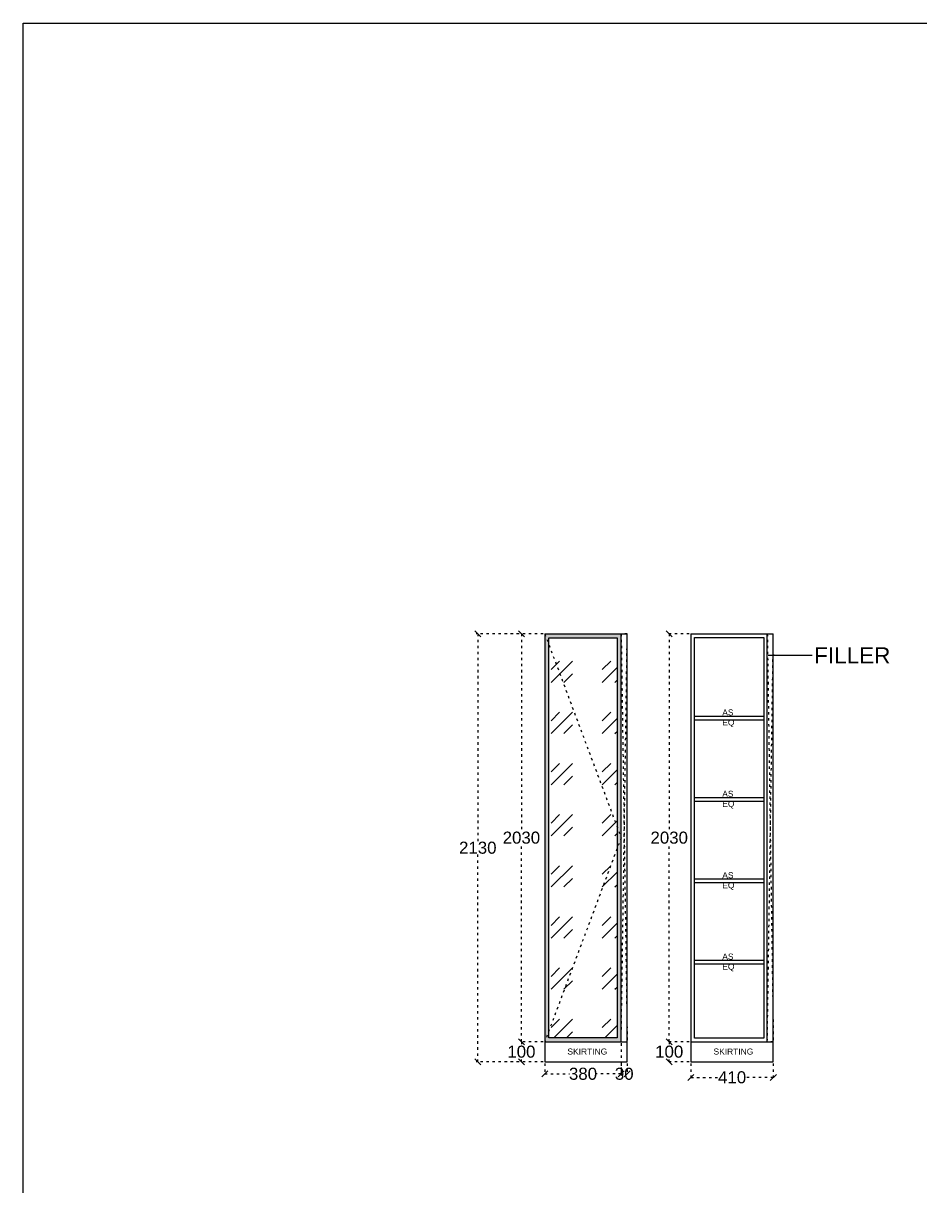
# Model space of a CAD drawing. Header units: millimetres. Extents: x 221542 to 643377, y 20779 to 241923.
# Drawn here: x 268734 to 273194, y 123502 to 129286 of the extents above; entities that cross this region are included whole.
import ezdxf

# ---------------------------------------------------------------- set-up
doc = ezdxf.new("R2010")
doc.units = ezdxf.units.MM
doc.header["$MEASUREMENT"] = 0
doc.linetypes.add('ACAD_ISO03W100', pattern=[30, 12, -18])
doc.layers.add('Walls', color=253, linetype='Continuous')
doc.layers.add('Words', color=7, linetype='Continuous')
doc.styles.get("Standard").update_dxf_attribs({"font": 'arial.ttf'})
doc.dimstyles.get("Standard").update_dxf_attribs({"dimtxt": 60, "dimasz": 30, "dimexe": 7.75, "dimexo": 8.13, "dimgap": 0.63, "dimtad": 0, "dimtih": 1, "dimtoh": 1, "dimdec": 0, "dimzin": 0, "dimtxsty": 'Standard', "dimblk": 'OBLIQUE', "dimcen": 2.25, "dimclrd": 1, "dimclre": 1, "dimclrt": 1, "dimadec": 0, "dimazin": 0, "dimtfac": 1, "dimtdec": 0, "dimtofl": 0, "dimtmove": 0, "dimatfit": 3, "dimfxl": 1, "dimtolj": 1, "dimtzin": 0, "dimlwd": 30, "dimarcsym": 0})

# ---------------------------------------------------------------- blocks, each defined once
blk = doc.blocks.new('_Oblique')
at = {"color": 0, "linetype": 'ByBlock', "lineweight": -2}
blk.add_line((-0.5, -0.5), (0.5, 0.5), dxfattribs=at)
blk = doc.blocks.new('*D477')
at = {"layer": 'Defpoints', "color": 0, "linetype": 'ACAD_ISO03W100', "transparency": 16777216}
for p in [(271328.5, 126248.5), (271212, 124218.5), (271328.5, 124218.5)]:
    blk.add_point(p, dxfattribs=at)
at = {"layer": 'Walls', "color": 1, "linetype": 'ACAD_ISO03W100', "lineweight": -2, "transparency": 16777216}
for p, q in [((271320.4, 126248.5), (271204.3, 126248.5)), ((271320.4, 124218.5), (271204.3, 124218.5))]:
    blk.add_line(p, q, dxfattribs=at)
at = {"layer": 'Walls', "color": 1, "linetype": 'ACAD_ISO03W100', "lineweight": 30, "transparency": 16777216}
for p, q in [((271212, 126248.5), (271212, 125264.8)), ((271212, 124218.5), (271212, 125202.2))]:
    blk.add_line(p, q, dxfattribs=at)
at = {"layer": 'Walls', "color": 1, "linetype": 'ACAD_ISO03W100', "lineweight": 30, "transparency": 16777216, "xscale": 30, "yscale": 30, "zscale": 30}
for p, rotation in [((271212, 126248.5), 90), ((271212, 124218.5), 270)]:
    blk.add_blockref('_Oblique', p, dxfattribs=dict(at, rotation=rotation))
at = {"layer": 'Walls', "color": 1, "linetype": 'ACAD_ISO03W100', "transparency": 16777216, "insert": (271212, 125233.5), "char_height": 60, "attachment_point": 5}
blk.add_mtext('\\A1;2030', dxfattribs=at)
blk = doc.blocks.new('*D478')
at = {"layer": 'Defpoints', "color": 0, "linetype": 'ACAD_ISO03W100', "transparency": 16777216}
for p in [(271708.5, 124218.5), (271328.5, 124118.5), (271708.5, 124058.5)]:
    blk.add_point(p, dxfattribs=at)
at = {"layer": 'Walls', "color": 1, "linetype": 'ACAD_ISO03W100', "lineweight": -2, "transparency": 16777216}
for p, q in [((271708.5, 124210.37), (271708.5, 124050.75)), ((271328.5, 124110.37), (271328.5, 124050.75))]:
    blk.add_line(p, q, dxfattribs=at)
at = {"layer": 'Walls', "color": 1, "linetype": 'ACAD_ISO03W100', "lineweight": 30, "transparency": 16777216}
for p, q in [((271328.5, 124058.5), (271451.710382, 124058.5)), ((271708.5, 124058.5), (271585.289618, 124058.5))]:
    blk.add_line(p, q, dxfattribs=at)
at = {"layer": 'Walls', "color": 1, "linetype": 'ACAD_ISO03W100', "lineweight": 30, "transparency": 16777216, "xscale": 30, "yscale": 30, "zscale": 30, "rotation": 180}
blk.add_blockref('_Oblique', (271328.5, 124058.5), dxfattribs=at)
at = {"layer": 'Walls', "color": 1, "linetype": 'ACAD_ISO03W100', "lineweight": 30, "transparency": 16777216, "xscale": 30, "yscale": 30, "zscale": 30}
blk.add_blockref('_Oblique', (271708.5, 124058.5), dxfattribs=at)
at = {"layer": 'Walls', "color": 1, "linetype": 'ACAD_ISO03W100', "transparency": 16777216, "insert": (271518.5, 124058.5), "char_height": 60, "attachment_point": 5}
blk.add_mtext('\\A1;380', dxfattribs=at)
blk = doc.blocks.new('*D479')
at = {"layer": 'Defpoints', "color": 0, "linetype": 'ACAD_ISO03W100', "transparency": 16777216}
for p in [(271328.5, 124218.5), (271212, 124118.5), (271328.5, 124118.5)]:
    blk.add_point(p, dxfattribs=at)
at = {"layer": 'Walls', "color": 1, "linetype": 'ACAD_ISO03W100', "lineweight": -2, "transparency": 16777216}
for p, q in [((271320.4, 124218.5), (271204.3, 124218.5)), ((271320.4, 124118.5), (271204.3, 124118.5))]:
    blk.add_line(p, q, dxfattribs=at)
at = {"layer": 'Walls', "color": 1, "linetype": 'ACAD_ISO03W100', "lineweight": 30, "transparency": 16777216}
for p, q in [((271212, 124218.5), (271212, 124199.8)), ((271212, 124118.5), (271212, 124137.2))]:
    blk.add_line(p, q, dxfattribs=at)
at = {"layer": 'Walls', "color": 1, "linetype": 'ACAD_ISO03W100', "lineweight": 30, "transparency": 16777216, "xscale": 30, "yscale": 30, "zscale": 30}
for p, rotation in [((271212, 124218.5), 90), ((271212, 124118.5), 270)]:
    blk.add_blockref('_Oblique', p, dxfattribs=dict(at, rotation=rotation))
at = {"layer": 'Walls', "color": 1, "linetype": 'ACAD_ISO03W100', "transparency": 16777216, "insert": (271212, 124168.5), "char_height": 60, "attachment_point": 5}
blk.add_mtext('\\A1;100', dxfattribs=at)
blk = doc.blocks.new('*D480')
at = {"layer": 'Defpoints', "color": 0, "linetype": 'ACAD_ISO03W100', "transparency": 16777216}
for p in [(270995, 126248.5), (271328.5, 126248.5), (271328.5, 124118.5)]:
    blk.add_point(p, dxfattribs=at)
at = {"layer": 'Walls', "color": 1, "linetype": 'ACAD_ISO03W100', "lineweight": -2, "transparency": 16777216}
for p, q in [((271320.4, 126248.5), (270987.3, 126248.5)), ((271320.4, 124118.5), (270987.3, 124118.5))]:
    blk.add_line(p, q, dxfattribs=at)
at = {"layer": 'Walls', "color": 1, "linetype": 'ACAD_ISO03W100', "lineweight": 30, "transparency": 16777216}
for p, q in [((270995, 126248.5), (270995, 125214.8)), ((270995, 124118.5), (270995, 125152.2))]:
    blk.add_line(p, q, dxfattribs=at)
at = {"layer": 'Walls', "color": 1, "linetype": 'ACAD_ISO03W100', "lineweight": 30, "transparency": 16777216, "xscale": 30, "yscale": 30, "zscale": 30}
for p, rotation in [((270995, 126248.5), 90), ((270995, 124118.5), 270)]:
    blk.add_blockref('_Oblique', p, dxfattribs=dict(at, rotation=rotation))
at = {"layer": 'Walls', "color": 1, "linetype": 'ACAD_ISO03W100', "transparency": 16777216, "insert": (270995, 125183.5), "char_height": 60, "attachment_point": 5}
blk.add_mtext('\\A1;2130', dxfattribs=at)
blk = doc.blocks.new('*D481')
at = {"layer": 'Defpoints', "color": 0, "linetype": 'ACAD_ISO03W100', "transparency": 16777216}
for p in [(272055.5, 126248.5), (271947.5, 124218.5), (272055.5, 124218.5)]:
    blk.add_point(p, dxfattribs=at)
at = {"layer": 'Walls', "color": 1, "linetype": 'ACAD_ISO03W100', "lineweight": -2, "transparency": 16777216}
for p, q in [((272047.4, 126248.5), (271939.8, 126248.5)), ((272047.4, 124218.5), (271939.8, 124218.5))]:
    blk.add_line(p, q, dxfattribs=at)
at = {"layer": 'Walls', "color": 1, "linetype": 'ACAD_ISO03W100', "lineweight": 30, "transparency": 16777216}
for p, q in [((271947.5, 126248.5), (271947.5, 125264.8)), ((271947.5, 124218.5), (271947.5, 125202.2))]:
    blk.add_line(p, q, dxfattribs=at)
at = {"layer": 'Walls', "color": 1, "linetype": 'ACAD_ISO03W100', "lineweight": 30, "transparency": 16777216, "xscale": 30, "yscale": 30, "zscale": 30}
for p, rotation in [((271947.5, 126248.5), 90), ((271947.5, 124218.5), 270)]:
    blk.add_blockref('_Oblique', p, dxfattribs=dict(at, rotation=rotation))
at = {"layer": 'Walls', "color": 1, "linetype": 'ACAD_ISO03W100', "transparency": 16777216, "insert": (271947.5, 125233.5), "char_height": 60, "attachment_point": 5}
blk.add_mtext('\\A1;2030', dxfattribs=at)
blk = doc.blocks.new('*D482')
at = {"layer": 'Defpoints', "color": 0, "linetype": 'ACAD_ISO03W100', "transparency": 16777216}
for p in [(272055.5, 124218.5), (271947.5, 124118.5), (272055.5, 124118.5)]:
    blk.add_point(p, dxfattribs=at)
at = {"layer": 'Walls', "color": 1, "linetype": 'ACAD_ISO03W100', "lineweight": -2, "transparency": 16777216}
for p, q in [((272047.4, 124218.5), (271939.8, 124218.5)), ((272047.4, 124118.5), (271939.8, 124118.5))]:
    blk.add_line(p, q, dxfattribs=at)
at = {"layer": 'Walls', "color": 1, "linetype": 'ACAD_ISO03W100', "lineweight": 30, "transparency": 16777216}
for p, q in [((271947.5, 124218.5), (271947.5, 124199.8)), ((271947.5, 124118.5), (271947.5, 124137.2))]:
    blk.add_line(p, q, dxfattribs=at)
at = {"layer": 'Walls', "color": 1, "linetype": 'ACAD_ISO03W100', "lineweight": 30, "transparency": 16777216, "xscale": 30, "yscale": 30, "zscale": 30}
for p, rotation in [((271947.5, 124218.5), 90), ((271947.5, 124118.5), 270)]:
    blk.add_blockref('_Oblique', p, dxfattribs=dict(at, rotation=rotation))
at = {"layer": 'Walls', "color": 1, "linetype": 'ACAD_ISO03W100', "transparency": 16777216, "insert": (271947.5, 124168.5), "char_height": 60, "attachment_point": 5}
blk.add_mtext('\\A1;100', dxfattribs=at)
blk = doc.blocks.new('*D483')
at = {"layer": 'Defpoints', "color": 0, "linetype": 'ACAD_ISO03W100', "transparency": 16777216}
for p in [(272055.5, 124118.5), (272465.5, 124118.5), (272465.5, 124041)]:
    blk.add_point(p, dxfattribs=at)
at = {"layer": 'Walls', "color": 1, "linetype": 'ACAD_ISO03W100', "lineweight": -2, "transparency": 16777216}
for p, q in [((272055.5, 124110.4), (272055.5, 124033.2)), ((272465.5, 124110.4), (272465.5, 124033.2))]:
    blk.add_line(p, q, dxfattribs=at)
at = {"layer": 'Walls', "color": 1, "linetype": 'ACAD_ISO03W100', "lineweight": 30, "transparency": 16777216}
for p, q in [((272055.5, 124041), (272192.5, 124041)), ((272465.5, 124041), (272328.5, 124041))]:
    blk.add_line(p, q, dxfattribs=at)
at = {"layer": 'Walls', "color": 1, "linetype": 'ACAD_ISO03W100', "lineweight": 30, "transparency": 16777216, "xscale": 30, "yscale": 30, "zscale": 30, "rotation": 180}
blk.add_blockref('_Oblique', (272055.5, 124041), dxfattribs=at)
at = {"layer": 'Walls', "color": 1, "linetype": 'ACAD_ISO03W100', "lineweight": 30, "transparency": 16777216, "xscale": 30, "yscale": 30, "zscale": 30}
blk.add_blockref('_Oblique', (272465.5, 124041), dxfattribs=at)
at = {"layer": 'Walls', "color": 1, "linetype": 'ACAD_ISO03W100', "transparency": 16777216, "insert": (272260.5, 124041), "char_height": 60, "attachment_point": 5}
blk.add_mtext('\\A1;410', dxfattribs=at)
blk = doc.blocks.new('*D484')
at = {"layer": 'Defpoints', "color": 0, "linetype": 'ACAD_ISO03W100', "transparency": 16777216}
for p in [(271708.5, 124118.5), (271738.5, 124118.5), (271738.5, 124058.5)]:
    blk.add_point(p, dxfattribs=at)
at = {"layer": 'Walls', "color": 1, "linetype": 'ACAD_ISO03W100', "lineweight": -2, "transparency": 16777216}
for p, q in [((271708.5, 124110.37), (271708.5, 124050.75)), ((271738.5, 124110.37), (271738.5, 124050.75))]:
    blk.add_line(p, q, dxfattribs=at)
at = {"layer": 'Walls', "color": 1, "linetype": 'ACAD_ISO03W100', "lineweight": 30, "transparency": 16777216}
blk.add_line((271708.5, 124058.5), (271738.5, 124058.5), dxfattribs=at)
at = {"layer": 'Walls', "color": 1, "linetype": 'ACAD_ISO03W100', "lineweight": 30, "transparency": 16777216, "xscale": 30, "yscale": 30, "zscale": 30, "rotation": 180}
blk.add_blockref('_Oblique', (271708.5, 124058.5), dxfattribs=at)
at = {"layer": 'Walls', "color": 1, "linetype": 'ACAD_ISO03W100', "lineweight": 30, "transparency": 16777216, "xscale": 30, "yscale": 30, "zscale": 30}
blk.add_blockref('_Oblique', (271738.5, 124058.5), dxfattribs=at)
at = {"layer": 'Walls', "color": 1, "linetype": 'ACAD_ISO03W100', "transparency": 16777216, "insert": (271723.5, 124058.5), "char_height": 60, "attachment_point": 5}
blk.add_mtext('\\A1;30', dxfattribs=at)

msp = doc.modelspace()

# ---------------------------------------------------------------- hatches: boundary and pattern name
at = {"layer": 'Walls', "true_color": 0x000000}
h = msp.add_hatch(color=18, dxfattribs=at)
h.dxf.hatch_style = 1
h.paths.add_polyline_path([(271708.5, 126248.5), (271328.5, 126248.5), (271328.5, 124218.5), (271708.5, 124218.5)])
h.paths.add_polyline_path([(271348.5, 126228.5), (271688.5, 126228.5), (271688.5, 124238.5), (271348.5, 124238.5)], flags=16)
at = {"layer": 'Walls', "true_color": 0xadddf7}
h = msp.add_hatch(dxfattribs=at)
h.set_pattern_fill('GOST_GLASS', color=141, scale=30)
h.set_pattern_definition([(45, (0, 0), (254.55844, 0), [150, -210]), (45, (63.64, 0), (254.55844, 0), [60, -300]), (45, (0, 63.64), (254.55844, 0), [60, -300])])
h.paths.add_polyline_path([(271688.5, 126228.5), (271348.5, 126228.5), (271348.5, 124238.5), (271688.5, 124238.5)])

# ---------------------------------------------------------------- linework, layer by layer
at = {"layer": 'Walls', "color": 18, "true_color": 0x000000}
for p, q in [((271328.5, 126248.5), (271328.5, 124118.5)), ((271328.5, 126248.5), (271738.5, 126248.5)), ((271708.5, 124218.5), (271708.5, 126248.5)), ((271738.5, 124118.5), (271738.5, 126248.5)), ((272055.5, 126248.5), (272055.5, 124118.5)), ((272055.5, 126248.5), (272465.5, 126248.5)), ((272435.5, 124218.5), (272435.5, 126248.5)), ((272465.5, 124118.5), (272465.5, 126248.5)), ((272073.5, 125838.5), (272417.5, 125838.5)), ((272073.5, 125820.5), (272417.5, 125820.5)), ((272073.5, 125433.5), (272417.5, 125433.5)), ((272073.5, 125415.5), (272417.5, 125415.5)), ((272073.5, 125028.5), (272417.5, 125028.5)), ((272073.5, 125010.5), (272417.5, 125010.5)), ((272073.5, 124623.5), (272417.5, 124623.5)), ((272073.5, 124605.5), (272417.5, 124605.5)), ((271328.5, 124218.5), (271738.5, 124218.5)), ((272055.5, 124218.5), (272465.5, 124218.5)), ((271328.5, 124118.5), (271738.5, 124118.5)), ((272055.5, 124118.5), (272465.5, 124118.5))]:
    msp.add_line(p, q, dxfattribs=at)
for points in [[(268733.5, 129286.5), (303961.5, 129286.5), (303961.5, 107722.5), (268733.5, 107722.5)], [(271348.5, 126228.5), (271688.5, 126228.5), (271688.5, 124238.5), (271348.5, 124238.5)], [(272073.5, 126230.5), (272417.5, 126230.5), (272417.5, 124236.5), (272073.5, 124236.5)]]:
    msp.add_lwpolyline(points, close=True, dxfattribs=at)
at = {"layer": 'Walls', "color": 252, "linetype": 'ACAD_ISO03W100', "true_color": 0x939598}
msp.add_lwpolyline([(271328.5, 126248.5), (271708.5, 125233.5), (271328.5, 124218.5)], dxfattribs=at)
at = {"layer": 'Walls', "color": 240, "linetype": 'ACAD_ISO03W100', "true_color": 0xed1f24}
for points in [[(271708.5, 124218.5), (271738.5, 126248.5), (271708.5, 126248.5), (271738.5, 124218.5)], [(272435.5, 126248.5), (272465.5, 124218.5), (272435.5, 124218.5), (272465.5, 126248.5)]]:
    msp.add_lwpolyline(points, dxfattribs=at)

# ---------------------------------------------------------------- texts
at = {"color": 18, "true_color": 0x000000, "char_height": 30, "attachment_point": 1}
for insert in [(271441, 124184.5), (272168, 124184.5)]:
    msp.add_mtext_dynamic_manual_height_columns('SKIRTING', width=2764.543, gutter_width=1, heights=[238.1], dxfattribs=dict(at, insert=insert))
at = {"layer": 'Words', "color": 0, "attachment_point": 1}
for s, width, heights, insert, char_height in [('FILLER', 958.319, [440.1], (272669, 126181), 80), ('AS\\PEQ', 1178.022, [0], (272211.5, 125872), 30), ('AS\\PEQ', 1178.022, [0], (272211.5, 125467), 30), ('AS\\PEQ', 1178.022, [0], (272211.5, 125062), 30), ('AS\\PEQ', 1178.022, [0], (272211.5, 124657), 30)]:
    msp.add_mtext_dynamic_manual_height_columns(s, width=width, gutter_width=866.4, heights=heights, dxfattribs=dict(at, insert=insert, char_height=char_height))

# ---------------------------------------------------------------- dimensions: what is measured, and where the dimension line sits
at = {"layer": 'Walls', "color": 18, "linetype": 'ACAD_ISO03W100', "true_color": 0x000000}
for base, p1, p2, picture, middle in [((270995, 126248.5), (271328.5, 124118.5), (271328.5, 126248.5), '*D480', (270995, 125183.5)), ((271212, 124218.5), (271328.5, 126248.5), (271328.5, 124218.5), '*D477', (271212, 125233.5)), ((271947.5, 124218.5), (272055.5, 126248.5), (272055.5, 124218.5), '*D481', (271947.5, 125233.5))]:
    dim = msp.add_linear_dim(base=base, p1=p1, p2=p2, angle=90, dimstyle='Standard', dxfattribs=at)
    dim.commit()
    dim.dimension.update_dxf_attribs({"geometry": picture, "text_midpoint": middle, "dimtype": 160})
for base, p1, p2, picture, middle in [((271212, 124118.5), (271328.5, 124218.5), (271328.5, 124118.5), '*D479', (271212, 124168.5)), ((271947.5, 124118.5), (272055.5, 124218.5), (272055.5, 124118.5), '*D482', (271947.5, 124168.5))]:
    dim = msp.add_linear_dim(base=base, p1=p1, p2=p2, angle=90, dimstyle='Standard', dxfattribs=at)
    dim.commit()
    dim.dimension.update_dxf_attribs({"geometry": picture, "text_midpoint": middle})
for base, p1, p2, picture, middle in [((271708.5, 124058.5), (271328.5, 124118.5), (271708.5, 124218.5), '*D478', (271518.5, 124058.5)), ((272465.5, 124041), (272055.5, 124118.5), (272465.5, 124118.5), '*D483', (272260.5, 124041))]:
    dim = msp.add_linear_dim(base=base, p1=p1, p2=p2, dimstyle='Standard', dxfattribs=at)
    dim.commit()
    dim.dimension.update_dxf_attribs({"geometry": picture, "text_midpoint": middle})
at = {"layer": 'Walls', "color": 240, "linetype": 'ACAD_ISO03W100', "true_color": 0xed1f24}
dim = msp.add_linear_dim(base=(271738.5, 124058.5), p1=(271708.5, 124118.5), p2=(271738.5, 124118.5), dimstyle='Standard', dxfattribs=at)
dim.commit()
dim.dimension.update_dxf_attribs({"geometry": '*D484', "text_midpoint": (271723.5, 124058.5), "dimtype": 160})

# ---------------------------------------------------------------- leaders
at = {"layer": 'Walls', "color": 252, "linetype": 'ByBlock', "true_color": 0x939598}
msp.add_leader([(272440.2, 126141.9), (272658, 126141.9)], dimstyle='Standard', override={"dimgap": 0.63, "dimtad": 0}, dxfattribs=at)

doc.saveas('drawing.dxf')
